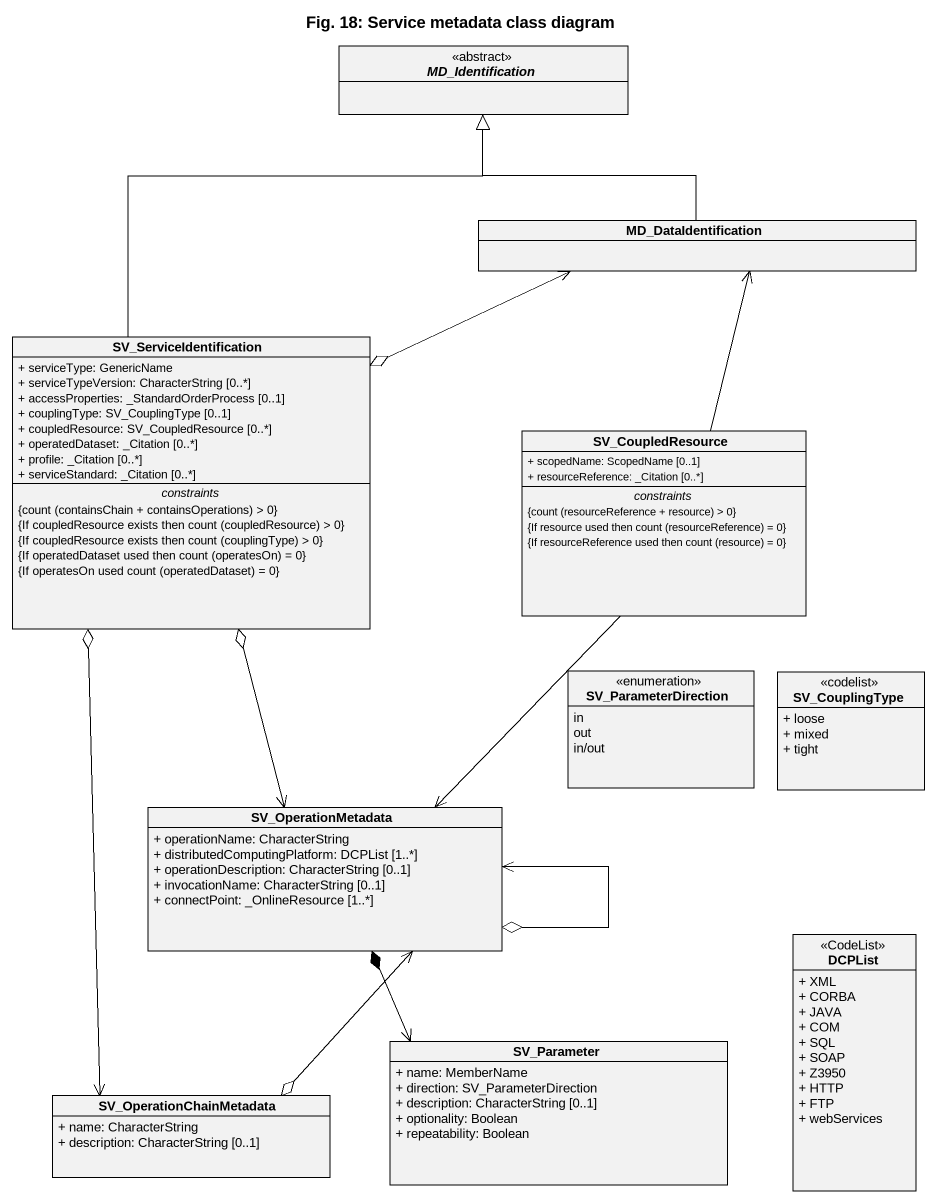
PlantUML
@startuml
title Fig. 18: Service metadata class diagram
hide circle
hide empty members
skinparam classAttributeIconSize 0
abstract class MD_Identification <<abstract>>
class MD_DataIdentification
class SV_ServiceIdentification {
  + serviceType: GenericName
  + serviceTypeVersion: CharacterString [0..*]
  + accessProperties: _StandardOrderProcess [0..1]
  + couplingType: SV_CouplingType [0..1]
  + coupledResource: SV_CoupledResource [0..*]
  + operatedDataset: _Citation [0..*]
  + profile: _Citation [0..*]
  + serviceStandard: _Citation [0..*]
  -- constraints --
  {field} {count (containsChain + containsOperations) > 0}
  {field} {If coupledResource exists then count (coupledResource) > 0}
  {field} {If coupledResource exists then count (couplingType) > 0}
  {field} {If operatedDataset used then count (operatesOn) = 0}
  {field} {If operatesOn used count (operatedDataset) = 0}
}
class SV_CoupledResource {
  + scopedName: ScopedName [0..1]
  + resourceReference: _Citation [0..*]
  -- constraints --
  {field} {count (resourceReference + resource) > 0}
  {field} {If resource used then count (resourceReference) = 0}
  {field} {If resourceReference used then count (resource) = 0}
}
enum SV_ParameterDirection {
  in
  out
  in/out
}
class SV_CouplingType <<codelist>> {
  + loose
  + mixed
  + tight
}
class SV_OperationMetadata {
  + operationName: CharacterString
  + distributedComputingPlatform: DCPList [1..*]
  + operationDescription: CharacterString [0..1]
  + invocationName: CharacterString [0..1]
  + connectPoint: _OnlineResource [1..*]
}
class DCPList <<CodeList>> {
  + XML
  + CORBA
  + JAVA
  + COM
  + SQL
  + SOAP
  + Z3950
  + HTTP
  + FTP
  + webServices
}
class SV_Parameter {
  + name: MemberName
  + direction: SV_ParameterDirection
  + description: CharacterString [0..1]
  + optionality: Boolean
  + repeatability: Boolean
}
class SV_OperationChainMetadata {
  + name: CharacterString
  + description: CharacterString [0..1]
}
MD_DataIdentification -up-|> MD_Identification
SV_ServiceIdentification -up-|> MD_Identification
SV_ServiceIdentification o-right-> MD_DataIdentification
SV_ServiceIdentification o--> SV_OperationMetadata
SV_ServiceIdentification o--> SV_OperationChainMetadata
SV_CoupledResource -up-> MD_DataIdentification
SV_CoupledResource --> SV_OperationMetadata
SV_OperationMetadata o--> SV_OperationMetadata
SV_OperationMetadata *--> SV_Parameter
SV_OperationChainMetadata o-up-> SV_OperationMetadata
@enduml
